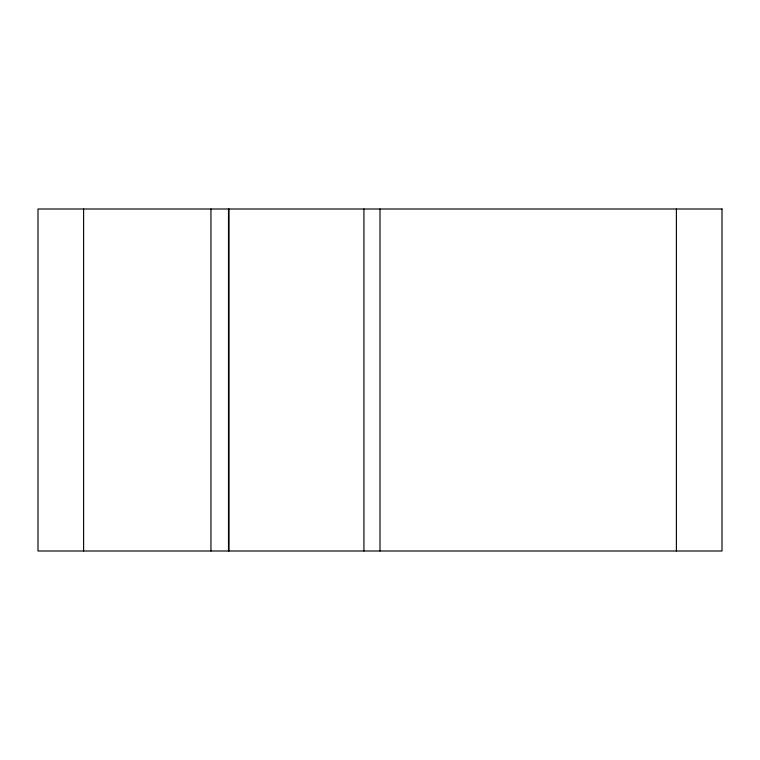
<?xml version="1.0" encoding="UTF-8"?>
<svg xmlns="http://www.w3.org/2000/svg" width="760" height="760" viewBox="0 0 760 760"><rect width="100%" height="100%" fill="white"/><g stroke="black" fill="none" stroke-linecap="round" stroke-linejoin="round"><path stroke-width="1.14" d="M676.4 209L676.4 551M380 209L380 551M363.926 209L363.926 551M228.988 209L228.988 551M228.494 209L228.494 551M210.947 209L210.947 551M83.6 209L83.6 551M722 209L38 209L38 551L722 551L722 209"/></g></svg>
